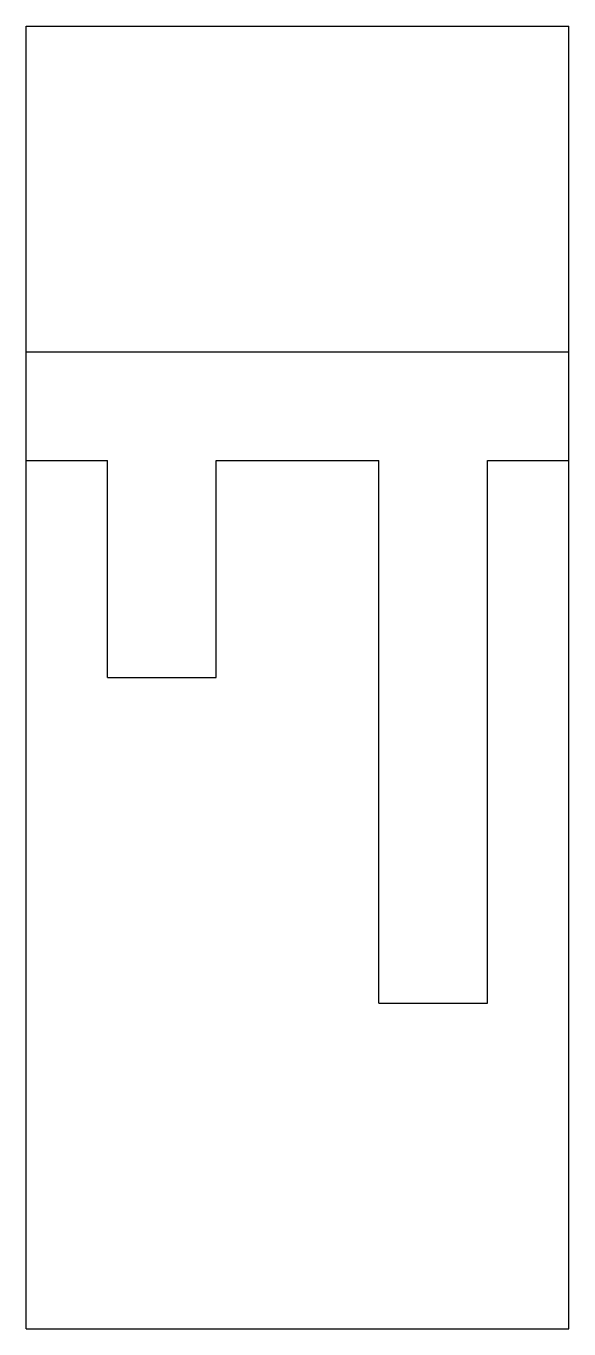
# Model space of a CAD drawing. Header units: metres. Extents: x 0 to 0.5, y 0 to 1.2.
import ezdxf

# ---------------------------------------------------------------- set-up
doc = ezdxf.new("R2010")
doc.units = ezdxf.units.M
doc.header["$LTSCALE"] = 0.2

msp = doc.modelspace()

# ---------------------------------------------------------------- linework, layer by layer
for p, q in [((0, 1.2), (0.5, 1.2)), ((0, 0), (0, 1.2)), ((0.5, 0), (0.5, 1.2)), ((0, 0.9), (0.5, 0.9)), ((0, 0.8), (0.075, 0.8)), ((0.075, 0.6), (0.075, 0.8)), ((0.175, 0.8), (0.325, 0.8)), ((0.175, 0.6), (0.175, 0.8)), ((0.325, 0.3), (0.325, 0.8)), ((0.425, 0.8), (0.5, 0.8)), ((0.425, 0.3), (0.425, 0.8)), ((0.075, 0.6), (0.175, 0.6)), ((0, 0.4), (0, 0.4)), ((0.325, 0.3), (0.425, 0.3)), ((0, 0.15), (0, 0.15)), ((0, 0), (0.5, 0))]:
    msp.add_line(p, q)

doc.saveas('drawing.dxf')
